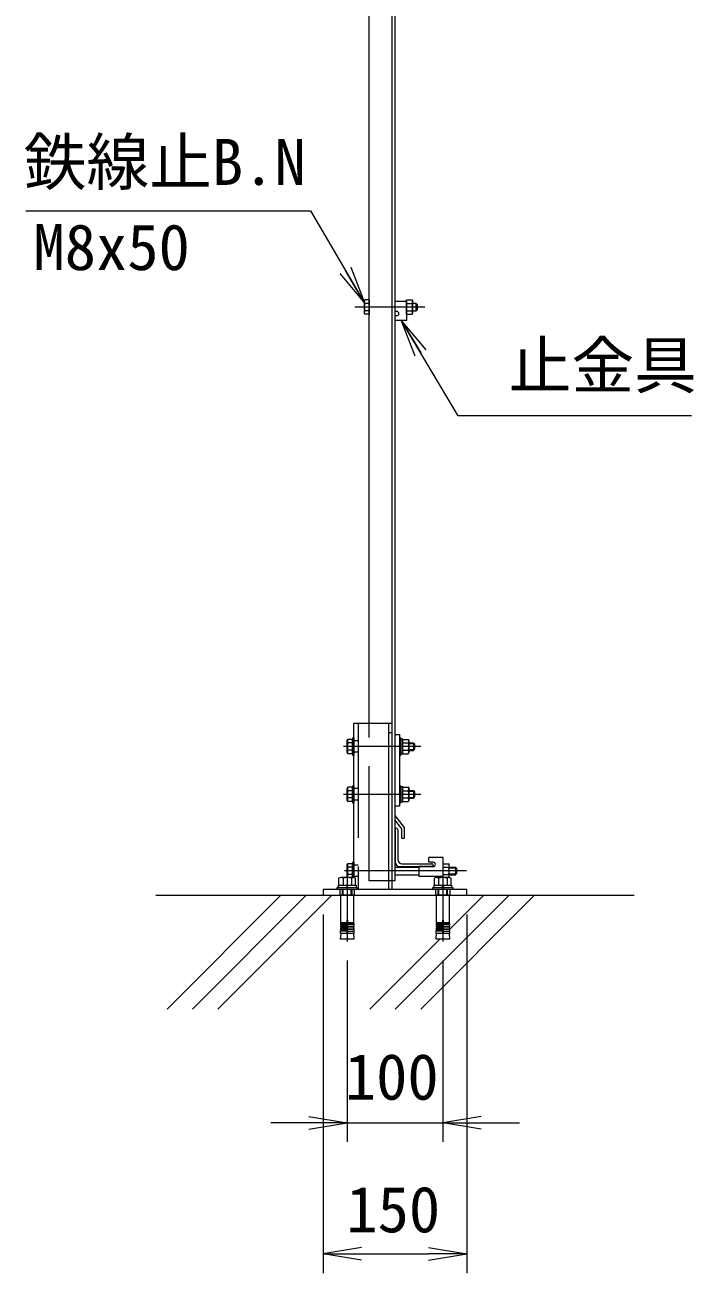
# Model space of a CAD drawing. Units: millimetres, scale not verified. Extents: x -4200 to 4200, y -2970 to 2970.
# Drawn here: x -12 to 688, y 349 to 1654 of the extents above; entities that cross this region are included whole.
import ezdxf
from ezdxf.enums import TextEntityAlignment as Align

# ---------------------------------------------------------------- set-up
doc = ezdxf.new("R2010")
doc.units = ezdxf.units.MM
doc.header["$LTSCALE"] = 20
doc.linetypes.add('DASHED', pattern=[7.5, 6, -1.5])
doc.linetypes.add('USER1', pattern=[50.8, 31.75, -6.35, 6.35, -6.35])
for name, color, linetype, lineweight in [('0-2_D-BMK', 2, 'USER1', 13), ('0-3_D-STR3', 3, 'Continuous', 13), ('0-4_D-STR1', 1, 'Continuous', 18), ('0-5_0', 7, 'Continuous', 9), ('0-7_D-STR-DIM', 7, 'Continuous', 9), ('0-8_D-STR-TXT', 7, 'Continuous', 9), ('0-A_D-DCR-HCH', 7, 'Continuous', 9), ('0-C_D-STR4', 7, 'Continuous', 9)]:
    doc.layers.add(name, color=color, linetype=linetype, lineweight=lineweight)
doc.styles.add('ＭＳ ゴシック', font='')
doc.styles.get('ＭＳ ゴシック').set_extended_font_data('MS Gothic')

# ---------------------------------------------------------------- blocks, each defined once
blk = doc.blocks.new('_Open')
at = {"layer": '0-5_0'}
blk.add_line((-20, 3.33), (0, 0), dxfattribs=at)
blk.add_lwpolyline([(-20, -3.33), (0, 0), (-20, 0)], dxfattribs=at)

msp = doc.modelspace()

# ---------------------------------------------------------------- linework, layer by layer
at = {"layer": '0-2_D-BMK'}
for p, q in [((406.03, 1358.92), (333.03, 1358.92)), ((402.17, 899.42), (321.17, 899.42)), ((402.17, 849.42), (321.17, 849.42)), ((449.73, 769.42), (322.17, 769.42)), ((325.03, 765.61), (325.03, 695.61)), ((425.03, 765.61), (425.03, 695.61))]:
    msp.add_line(p, q, dxfattribs=at)
at = {"layer": '0-3_D-STR3'}
for p, q in [((342.73, 1365.22), (343.42, 1366.42)), ((342.73, 1365.22), (342.73, 1352.62)), ((348.03, 1366.42), (343.42, 1366.42)), ((348.03, 1362.67), (343.42, 1362.67)), ((348.03, 1366.42), (348.03, 1351.41)), ((387.03, 1364.92), (375.03, 1364.92)), ((387.03, 1366.42), (392.8, 1366.42)), ((387.03, 1351.41), (387.03, 1366.42)), ((387.03, 1364.92), (387.03, 1344.92)), ((387.03, 1362.67), (392.8, 1362.67)), ((392.8, 1366.42), (393.53, 1365.17)), ((393.53, 1352.67), (393.53, 1365.17)), ((393.53, 1362.92), (396.83, 1362.92)), ((396.83, 1362.92), (398.03, 1361.72)), ((396.83, 1362.92), (396.83, 1354.92)), ((398.03, 1361.72), (398.03, 1356.12)), ((342.73, 1352.62), (343.42, 1351.41)), ((348.03, 1355.16), (343.42, 1355.16)), ((348.03, 1351.41), (343.42, 1351.41)), ((376.78, 1354.42), (375.03, 1354.42)), ((376.78, 1349.92), (375.03, 1349.92)), ((387.03, 1344.92), (375.03, 1344.92)), ((387.03, 1355.16), (392.8, 1355.16)), ((387.03, 1351.41), (392.8, 1351.41)), ((392.8, 1351.41), (393.53, 1352.67)), ((393.53, 1354.92), (396.83, 1354.92)), ((396.83, 1354.92), (398.03, 1356.12)), ((332.03, 762.41), (332.03, 923.92)), ((332.03, 923.92), (372.03, 923.92)), ((368.53, 749.92), (368.53, 923.92)), ((372.03, 913.92), (368.53, 913.92)), ((372.03, 749.92), (372.03, 923.92)), ((325.13, 905.72), (325.82, 906.92)), ((325.13, 893.12), (325.13, 905.72)), ((330.43, 906.92), (325.82, 906.92)), ((330.43, 903.17), (325.82, 903.17)), ((330.43, 908.42), (332.03, 908.42)), ((330.43, 891.91), (330.43, 906.92)), ((332.03, 908.42), (332.03, 890.42)), ((379.53, 908.42), (381.13, 908.42)), ((381.13, 908.42), (381.13, 890.42)), ((383.13, 891.91), (383.13, 906.92)), ((383.13, 903.17), (388.9, 903.17)), ((389.63, 893.17), (389.63, 905.67)), ((389.63, 903.42), (394.23, 903.42)), ((389.63, 902.67), (394.98, 902.67)), ((394.23, 903.42), (395.43, 902.22)), ((394.23, 903.42), (394.23, 895.42)), ((395.43, 902.22), (395.43, 896.62)), ((325.13, 893.12), (325.82, 891.91)), ((330.43, 895.66), (325.82, 895.66)), ((330.43, 891.91), (325.82, 891.91)), ((383.13, 895.66), (388.9, 895.66)), ((389.63, 896.17), (394.98, 896.17)), ((389.63, 895.42), (394.23, 895.42)), ((394.23, 895.42), (395.43, 896.62)), ((325.13, 855.72), (325.82, 856.92)), ((325.13, 843.12), (325.13, 855.72)), ((330.43, 856.92), (325.82, 856.92)), ((330.43, 853.17), (325.82, 853.17)), ((330.43, 858.42), (332.03, 858.42)), ((330.43, 841.91), (330.43, 856.92)), ((379.53, 858.42), (381.13, 858.42)), ((381.13, 858.42), (381.13, 840.42)), ((383.13, 841.91), (383.13, 856.92)), ((383.13, 853.17), (388.9, 853.17)), ((389.63, 843.17), (389.63, 855.67)), ((389.63, 853.42), (394.23, 853.42)), ((389.63, 852.67), (394.98, 852.67)), ((394.23, 853.42), (395.43, 852.22)), ((394.23, 853.42), (394.23, 845.42)), ((395.43, 852.22), (395.43, 846.62)), ((325.13, 843.12), (325.82, 841.91)), ((330.43, 845.66), (325.82, 845.66)), ((330.43, 841.91), (325.82, 841.91)), ((383.13, 845.66), (388.9, 845.66)), ((389.63, 846.17), (394.98, 846.17)), ((389.63, 845.42), (394.23, 845.42)), ((394.23, 845.42), (395.43, 846.62)), ((410.28, 778.42), (410.28, 783.42)), ((425.28, 783.42), (410.28, 783.42)), ((425.28, 763.42), (425.28, 783.42)), ((325.13, 775.72), (325.82, 776.92)), ((325.13, 763.12), (325.13, 775.72)), ((330.43, 776.92), (325.82, 776.92)), ((330.43, 773.17), (325.82, 773.17)), ((330.43, 778.42), (330.43, 762.42)), ((330.43, 778.42), (332.03, 778.42)), ((330.43, 762.42), (330.43, 776.92)), ((332.03, 778.42), (332.03, 762.41)), ((375.03, 773.42), (400.28, 773.42)), ((415.03, 773.92), (400.28, 773.92)), ((400.28, 763.42), (400.28, 773.92)), ((415.03, 773.92), (400.28, 773.92)), ((415.03, 778.42), (410.28, 778.42)), ((425.28, 762.41), (425.28, 776.92)), ((425.28, 773.17), (431.05, 773.17)), ((431.78, 763.17), (431.78, 775.67)), ((431.78, 773.42), (438.23, 773.42)), ((431.78, 772.67), (438.98, 772.67)), ((438.23, 773.42), (439.43, 772.22)), ((438.23, 773.42), (438.23, 765.42)), ((439.43, 772.22), (439.43, 766.62)), ((316.23, 754.42), (316.23, 761.62)), ((331.95, 762.42), (318.33, 762.42)), ((320.63, 761.62), (320.63, 754.42)), ((325.13, 763.12), (325.54, 762.41)), ((330.43, 765.66), (325.82, 765.66)), ((329.43, 761.62), (329.43, 754.42)), ((333.83, 754.42), (333.83, 761.62)), ((375.03, 765.42), (400.28, 765.42)), ((425.28, 763.42), (400.28, 763.42)), ((416.23, 754.42), (416.23, 761.62)), ((431.95, 762.42), (418.33, 762.42)), ((420.63, 761.62), (420.63, 754.42)), ((425.28, 765.66), (431.05, 765.66)), ((429.43, 761.62), (429.43, 754.42)), ((431.35, 762.42), (431.78, 763.17)), ((431.78, 766.17), (438.98, 766.17)), ((431.78, 765.42), (438.23, 765.42)), ((433.83, 754.42), (433.83, 761.62)), ((438.23, 765.42), (439.43, 766.62)), ((320.03, 743.92), (320.03, 749.92)), ((320.83, 743.92), (320.83, 749.92)), ((323.78, 751.92), (326.28, 754.42)), ((329.23, 743.92), (329.23, 749.92)), ((330.03, 743.92), (330.03, 749.92)), ((420.03, 743.92), (420.03, 749.92)), ((420.83, 743.92), (420.83, 749.92)), ((423.78, 751.92), (426.28, 754.42)), ((429.23, 743.92), (429.23, 749.92)), ((430.03, 743.92), (430.03, 749.92)), ((324.65, 711.42), (317.82, 711.42)), ((324.65, 713.92), (318.03, 713.92)), ((324.65, 708.92), (318.03, 708.92)), ((324.65, 706.42), (318.03, 706.42)), ((324.65, 717.71), (324.65, 703.92)), ((325.4, 717.71), (325.4, 703.92)), ((325.4, 713.92), (332.03, 713.92)), ((325.4, 711.42), (332.03, 711.42)), ((325.4, 708.92), (332.03, 708.92)), ((325.4, 706.42), (332.03, 706.42)), ((424.65, 711.42), (417.82, 711.42)), ((424.65, 713.92), (418.03, 713.92)), ((424.65, 708.92), (418.03, 708.92)), ((424.65, 706.42), (418.03, 706.42)), ((424.65, 717.71), (424.65, 703.92)), ((425.4, 717.71), (425.4, 703.92)), ((425.4, 713.92), (432.03, 713.92)), ((425.4, 711.42), (432.03, 711.42)), ((425.4, 708.92), (432.03, 708.92)), ((425.4, 706.42), (432.03, 706.42))]:
    msp.add_line(p, q, dxfattribs=at)
at = {"layer": '0-3_D-STR3', "linetype": 'DASHED'}
for p, q in [((336.53, 923.92), (336.53, 749.92)), ((336.53, 905.42), (332.03, 905.42)), ((336.53, 893.42), (332.03, 893.42)), ((332.03, 858.42), (332.03, 840.42)), ((336.53, 855.42), (332.03, 855.42)), ((336.53, 843.42), (332.03, 843.42)), ((336.53, 775.42), (332.03, 775.42)), ((336.53, 763.42), (332.03, 763.42)), ((317.53, 743.92), (317.53, 749.92)), ((332.53, 743.92), (332.53, 749.92)), ((417.53, 743.92), (417.53, 749.92)), ((432.53, 743.92), (432.53, 749.92))]:
    msp.add_line(p, q, dxfattribs=at)
at = {"layer": '0-3_D-STR3'}
for points in [[(330.43, 908.42), (330.43, 890.42), (332.03, 890.42)], [(379.53, 908.42), (379.53, 890.42), (381.13, 890.42)], [(383.13, 906.92), (388.9, 906.92), (389.63, 905.67)], [(383.13, 891.91), (388.9, 891.91), (389.63, 893.17)], [(330.43, 858.42), (330.43, 840.42), (332.03, 840.42)], [(379.53, 858.42), (379.53, 840.42), (381.13, 840.42)], [(383.13, 856.92), (388.9, 856.92), (389.63, 855.67)], [(383.13, 841.91), (388.9, 841.91), (389.63, 843.17)], [(425.28, 776.92), (431.05, 776.92), (431.78, 775.67)], [(315.83, 751.92), (315.83, 754.42), (334.23, 754.42), (334.23, 751.92)], [(325.4, 715.58), (332.03, 715.58), (332.03, 743.92), (318.03, 743.92), (318.03, 715.58), (324.65, 715.58)], [(415.83, 751.92), (415.83, 754.42), (434.23, 754.42), (434.23, 751.92)], [(425.4, 715.58), (432.03, 715.58), (432.03, 743.92), (418.03, 743.92), (418.03, 715.58), (424.65, 715.58)], [(318.34, 715.58), (318.03, 713.92), (318.03, 713.08), (324.65, 713.08)], [(318.34, 713.08), (318.03, 711.42), (318.03, 710.58), (324.65, 710.58)], [(318.34, 710.58), (318.03, 708.92), (318.03, 708.08), (324.65, 708.08)], [(331.72, 708.08), (332.03, 706.42), (332.03, 703.92), (318.03, 703.92), (318.03, 706.42), (318.34, 708.08)], [(331.72, 715.58), (332.03, 713.92), (332.03, 713.08), (325.4, 713.08)], [(331.72, 713.08), (332.03, 711.42), (332.03, 710.58), (325.4, 710.58)], [(331.72, 710.58), (332.03, 708.92), (332.03, 708.08), (325.4, 708.08)], [(418.34, 715.58), (418.03, 713.92), (418.03, 713.08), (424.65, 713.08)], [(418.34, 713.08), (418.03, 711.42), (418.03, 710.58), (424.65, 710.58)], [(418.34, 710.58), (418.03, 708.92), (418.03, 708.08), (424.65, 708.08)], [(431.72, 708.08), (432.03, 706.42), (432.03, 703.92), (418.03, 703.92), (418.03, 706.42), (418.34, 708.08)], [(431.72, 715.58), (432.03, 713.92), (432.03, 713.08), (425.4, 713.08)], [(431.72, 713.08), (432.03, 711.42), (432.03, 710.58), (425.4, 710.58)], [(431.72, 710.58), (432.03, 708.92), (432.03, 708.08), (425.4, 708.08)], [(331.5, 703.92), (332.03, 697.92), (318.03, 697.92), (318.55, 703.92)], [(332.03, 703.92), (325.34, 703.92), (318.03, 703.92)], [(431.5, 703.92), (432.03, 697.92), (418.03, 697.92), (418.55, 703.92)], [(432.03, 703.92), (425.34, 703.92), (418.03, 703.92)]]:
    msp.add_lwpolyline(points, dxfattribs=at)
for points in [[(375.03, 911.92), (379.53, 911.92), (379.53, 836.92), (375.03, 836.92)], [(383.13, 907.12), (381.13, 907.12), (381.13, 891.72), (383.13, 891.72)], [(383.13, 857.12), (381.13, 857.12), (381.13, 841.72), (383.13, 841.72)], [(300.03, 743.92), (450.03, 743.92), (450.03, 749.92), (300.03, 749.92)], [(335.53, 751.92), (335.53, 749.92), (314.53, 749.92), (314.53, 751.92)], [(435.53, 751.92), (435.53, 749.92), (414.53, 749.92), (414.53, 751.92)]]:
    msp.add_lwpolyline(points, close=True, dxfattribs=at)
for centre, radius, start, end in [((355.26, 1358.92), 12.42, 162.4121, 197.5879), ((346.17, 1364.55), 3.32, 145.61585, 214.38415), ((390.06, 1364.55), 3.32, 325.61586, 34.38414), ((380.96, 1358.92), 12.42, 342.4121, 17.5879), ((346.17, 1353.29), 3.32, 145.61585, 214.38415), ((376.78, 1352.17), 2.25, 270, 90), ((390.06, 1353.29), 3.32, 325.61585, 34.38416), ((337.66, 899.42), 12.42, 162.4121, 197.5879), ((328.57, 905.04), 3.32, 145.61585, 214.38415), ((386.16, 905.04), 3.32, 325.61586, 34.38414), ((377.06, 899.42), 12.42, 342.4121, 17.5879), ((328.57, 893.79), 3.32, 145.61585, 214.38415), ((386.16, 893.79), 3.32, 325.61585, 34.38416), ((337.66, 849.42), 12.42, 162.4121, 197.5879), ((328.57, 855.04), 3.32, 145.61585, 214.38415), ((386.16, 855.04), 3.32, 325.61586, 34.38414), ((377.06, 849.42), 12.42, 342.4121, 17.5879), ((328.57, 843.79), 3.32, 145.61585, 214.38415), ((386.16, 843.79), 3.32, 325.61585, 34.38416), ((337.66, 769.42), 12.42, 162.4121, 197.5879), ((328.57, 775.05), 3.32, 145.61585, 214.38415), ((415.03, 776.17), 2.25, 270, 90), ((428.31, 775.05), 3.32, 325.61586, 34.38414), ((419.21, 769.42), 12.42, 342.4121, 17.5879), ((318.43, 759), 3.42, 49.96723, 130.03277), ((325.03, 749.92), 12.5, 69.39031, 110.60969), ((328.57, 763.79), 3.32, 145.61585, 204.56928), ((331.63, 759.06), 3.38, 49.3117, 130.6883), ((418.43, 759), 3.42, 49.96723, 130.03277), ((425.03, 749.92), 12.5, 69.39031, 110.60969), ((431.63, 759.06), 3.38, 49.3117, 130.6883), ((428.31, 763.79), 3.32, 335.63282, 34.38416), ((325.03, 717.71), 0.375, 0, 180), ((425.03, 717.71), 0.375, 0, 180)]:
    msp.add_arc(centre, radius, start, end, dxfattribs=at)
at = {"layer": '0-4_D-STR1'}
for p, q in [((348.03, 923.92), (348.03, 1958.92)), ((372.03, 758.92), (372.03, 1958.92)), ((375.03, 758.92), (375.03, 1958.92)), ((385.03, 814.65), (375.03, 827.15)), ((375.03, 822.58), (375.03, 827.15)), ((385.03, 814.65), (375.03, 827.15)), ((375.03, 822.58), (375.03, 827.15)), ((382.03, 813.53), (375.03, 822.58)), ((382.03, 813.53), (375.03, 822.58)), ((376.03, 813.92), (375.03, 813.92)), ((375.03, 813.92), (375.03, 778.92)), ((376.03, 813.92), (375.03, 813.92)), ((375.03, 813.92), (375.03, 778.92)), ((378.03, 811.92), (378.03, 781.42)), ((378.03, 811.92), (378.03, 781.42)), ((382.03, 803.65), (382.03, 813.53)), ((382.03, 803.65), (382.03, 813.53)), ((385.03, 803.65), (385.03, 814.65)), ((385.03, 803.65), (385.03, 814.65)), ((382.03, 803.65), (385.03, 803.65)), ((382.03, 803.65), (385.03, 803.65)), ((380.03, 773.92), (415.03, 773.92)), ((380.03, 773.92), (415.03, 773.92)), ((382.53, 776.92), (413.03, 776.92)), ((382.53, 776.92), (413.03, 776.92)), ((415.03, 774.92), (415.03, 773.92)), ((415.03, 774.92), (415.03, 773.92))]:
    msp.add_line(p, q, dxfattribs=at)
at = {"layer": '0-4_D-STR1', "linetype": 'DASHED'}
msp.add_line((348.03, 758.92), (348.03, 923.92), dxfattribs=at)
msp.add_lwpolyline([(375.03, 758.92), (372.03, 758.92), (348.03, 758.92)], dxfattribs=at)
at = {"layer": '0-4_D-STR1'}
for centre, radius, start, end in [((376.03, 811.92), 2, 0, 90), ((376.03, 811.92), 2, 0, 90), ((380.03, 778.92), 5, 180, 270), ((380.03, 778.92), 5, 180, 270), ((382.53, 781.42), 4.5, 180, 270), ((382.53, 781.42), 4.5, 180, 270), ((413.03, 774.92), 2, 0, 90), ((413.03, 774.92), 2, 0, 90)]:
    msp.add_arc(centre, radius, start, end, dxfattribs=at)
at = {"layer": '0-7_D-STR-DIM'}
for p, q in [((300.03, 723.92), (300.03, 348.91)), ((450.03, 723.92), (450.03, 348.91)), ((325.03, 675.61), (325.03, 486.09)), ((425.03, 675.61), (425.03, 486.09)), ((285.03, 506.09), (245.03, 506.09)), ((325.03, 506.09), (425.03, 506.09)), ((465.03, 506.09), (505.03, 506.09)), ((340.03, 368.91), (410.03, 368.91))]:
    msp.add_line(p, q, dxfattribs=at)
at = {"layer": '0-8_D-STR-TXT'}
for points in [[(-11.03, 1459.4), (286.77, 1459.4), (342.39, 1364.5)], [(685.01, 1245.32), (441.19, 1245.32), (382.31, 1343.51)]]:
    msp.add_lwpolyline(points, dxfattribs=at)
at = {"layer": '0-A_D-DCR-HCH'}
for p, q in [((136.67, 624.86), (255.73, 743.92)), ((163.19, 624.86), (282.25, 743.92)), ((189.71, 624.86), (308.77, 743.92)), ((375.32, 624.86), (494.38, 743.92)), ((401.84, 624.86), (520.9, 743.92)), ((431.77, 707.82), (467.87, 743.92)), ((348.81, 624.86), (421.87, 697.92))]:
    msp.add_line(p, q, dxfattribs=at)
at = {"layer": '0-C_D-STR4'}
msp.add_line((125.03, 743.92), (625.03, 743.92), dxfattribs=at)

# ---------------------------------------------------------------- block references
at = {"layer": '0-7_D-STR-DIM', "xscale": 2, "yscale": 2}
for p in [(325.03, 506.09), (450.03, 368.91)]:
    msp.add_blockref('_Open', p, dxfattribs=at)
at = {"layer": '0-7_D-STR-DIM', "xscale": 2, "yscale": 2, "rotation": 180}
for p in [(425.03, 506.09), (300.03, 368.91)]:
    msp.add_blockref('_Open', p, dxfattribs=at)
at = {"layer": '0-8_D-STR-TXT', "xscale": 2, "yscale": 2}
for p, rotation in [((343.4, 1362.77), 300.37182), ((381.29, 1345.23), 120.94796)]:
    msp.add_blockref('_Open', p, dxfattribs=dict(at, rotation=rotation))

# ---------------------------------------------------------------- texts
at = {"layer": '0-7_D-STR-DIM', "style": 'ＭＳ ゴシック'}
for s, p in [('100', (322.5, 515.75)), ('150', (324.1, 377.05))]:
    msp.add_text(s, height=48.09, dxfattribs=at).set_placement(p, align=Align.BOTTOM_LEFT)
at = {"layer": '0-8_D-STR-TXT', "style": 'ＭＳ ゴシック'}
for s, p in [('鉄線止B.N', (-13.31, 1472.24)), ('M8x50', (-3.12, 1383.19)), ('止金具', (493.89, 1259.56))]:
    msp.add_text(s, height=48.09, dxfattribs=at).set_placement(p, align=Align.BOTTOM_LEFT)

doc.saveas('drawing.dxf')
